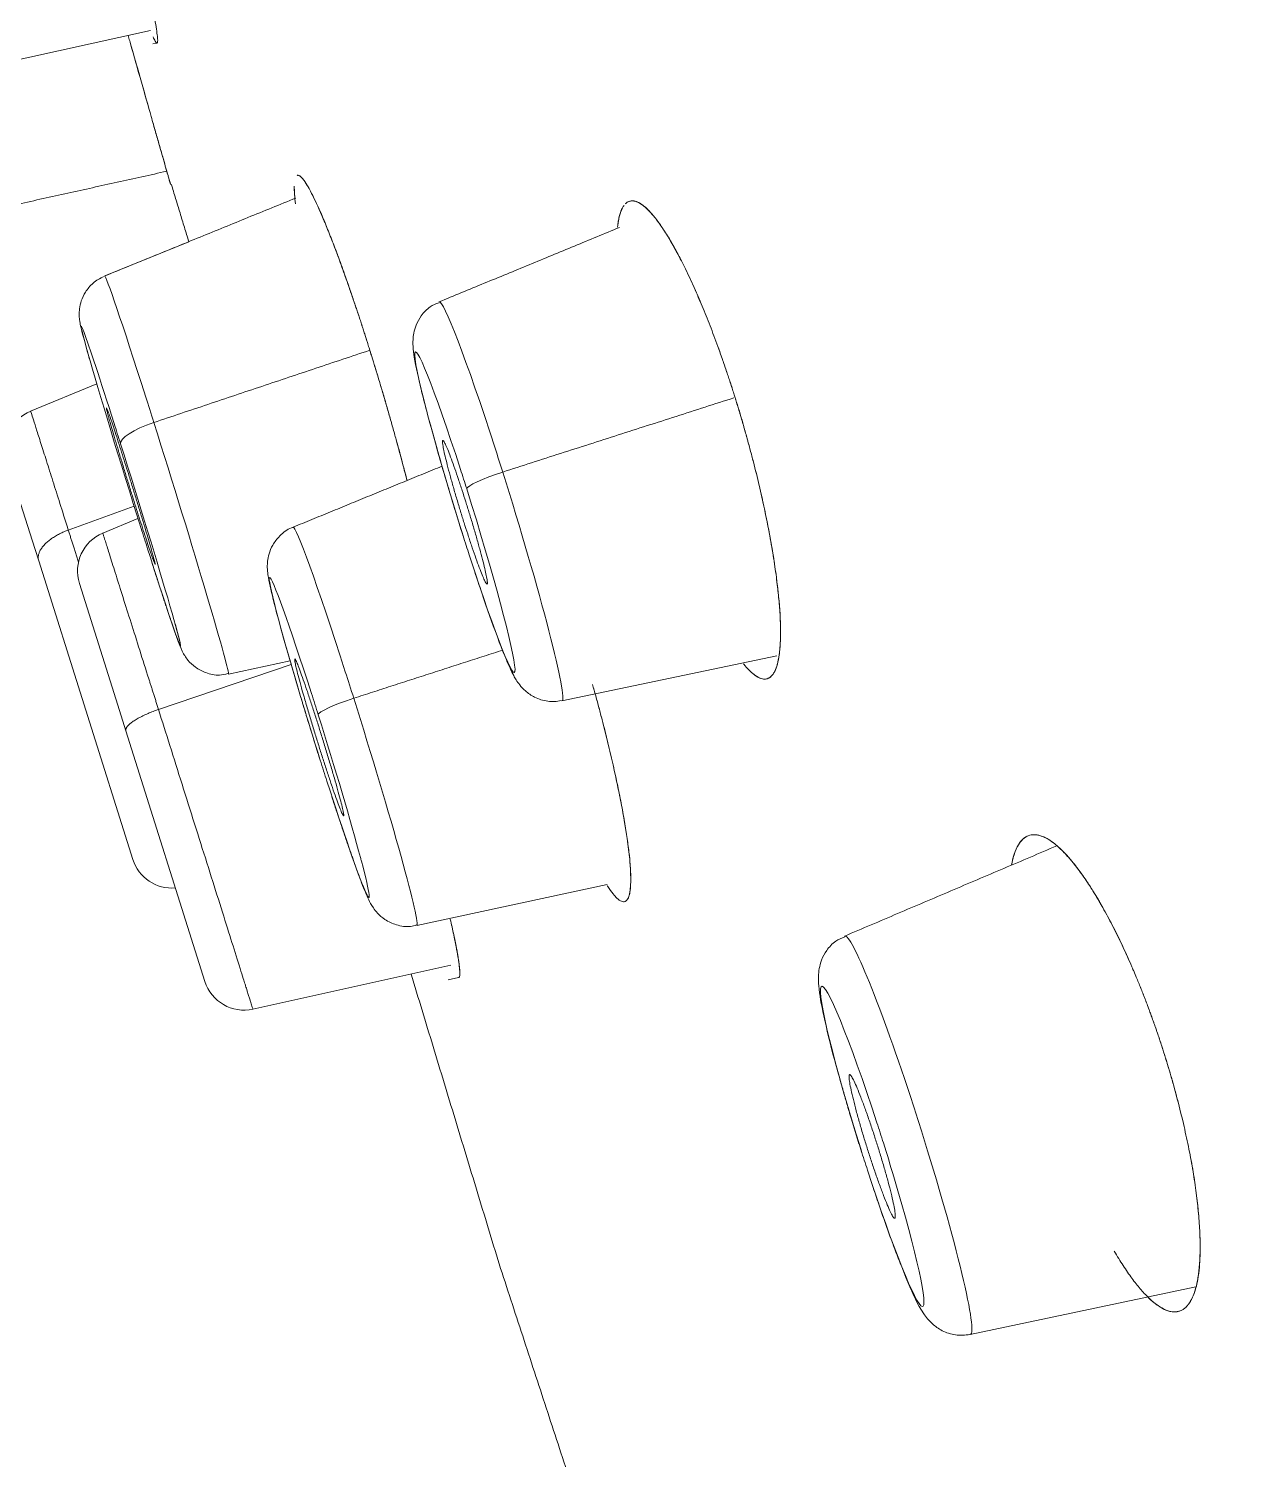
# Model space of a CAD drawing. Extents: x 5217 to 6345, y 0 to 827.
# Drawn here: x 5960.17 to 5968.96, y 491.91 to 502.36 of the extents above; entities that cross this region are included whole.
import ezdxf

# ---------------------------------------------------------------- set-up
doc = ezdxf.new("R2010")
doc.units = 0
doc.header["$LTSCALE"] = 30
doc.header["$MEASUREMENT"] = 0
doc.linetypes.add('HIDDEN2', pattern=[4.7625, 3.175, -1.5875])
doc.layers.add('1', color=7, linetype='CONTINUOUS')
doc.layers.add('2', color=1, linetype='HIDDEN2')

msp = doc.modelspace()

# ---------------------------------------------------------------- linework, layer by layer
at = {"layer": '1', "color": 7, "linetype": 'Continuous', "lineweight": 18}
for p, q in [((5959.651, 502.037), (5961.059, 502.349)), ((5961.077, 502.251), (5961.107, 502.257)), ((5962.13, 501.29), (5962.13, 501.29)), ((5961.339, 500.805), (5960.726, 500.555)), ((5960.667, 499.767), (5960.184, 499.567)), ((5960.013, 499.2), (5960.195, 498.624)), ((5960.968, 498.782), (5960.711, 498.676)), ((5960.243, 498.473), (5960.195, 498.624)), ((5960.93, 496.291), (5960.243, 498.473)), ((5960.821, 497.417), (5960.54, 498.308)), ((5964.064, 497.45), (5965.635, 497.779)), ((5961.629, 497.645), (5962.08, 497.743)), ((5960.821, 497.417), (5960.88, 497.23)), ((5960.88, 497.23), (5961.457, 495.399)), ((5963.004, 495.808), (5964.394, 496.108)), ((5961.808, 495.197), (5963.252, 495.517)), ((5963.234, 495.41), (5963.31, 495.427)), ((5967.047, 492.819), (5968.696, 493.167))]:
    msp.add_line(p, q, dxfattribs=at)
at = {"layer": '1', "color": 7, "linetype": 'Continuous', "lineweight": 13}
for p, q in [((5960.939, 498.873), (5960.459, 498.698)), ((5961.118, 497.386), (5962.087, 497.716))]:
    msp.add_line(p, q, dxfattribs=at)
at = {"layer": '1', "color": 7, "linetype": 'Continuous', "lineweight": 18}
for centre, start, end in [((5960.299, 499.29), 112.5, 197.5), ((5960.826, 498.398), 112.5, 197.5), ((5961.217, 496.381), 197.5, 274.7995), ((5961.743, 495.489), 197.5, 282.5)]:
    msp.add_arc(centre, 0.3, start, end, dxfattribs=at)
at = {"layer": '1', "color": 7, "linetype": 'Continuous', "lineweight": 13}
for centre, major_axis, ratio, start_param, end_param in [((5961.177, 499.1), (-0.452, 1.455), 0.016858, 5.109736, 6.287691), ((5963.616, 498.908), (0.449, -1.458), 0.051888, 1.824649, 3.150564), ((5960.916, 499.019), (-0.363, 1.17), 0.016858, 5.109736, 6.870314), ((5963.356, 498.828), (0.361, -1.172), 0.051888, 1.824649, 4.843466), ((5961.177, 499.1), (-0.452, 1.455), 0.016858, 4.974226, 5.109736), ((5960.916, 499.019), (-0.363, 1.17), 0.016858, 4.974226, 5.109736), ((5961.127, 499.416), (-0.286, -0.09), 0.258819, 4.781253, 6.265732), ((5961.177, 499.1), (-0.452, 1.455), 0.016858, 3.140122, 4.974226), ((5963.616, 498.908), (0.449, -1.458), 0.051888, 1.701874, 1.824649), ((5963.356, 498.828), (0.361, -1.172), 0.051888, 1.701874, 1.824649), ((5963.656, 499.088), (-0.286, -0.09), 0.130526, 4.752212, 6.230825), ((5963.616, 498.908), (-0.449, 1.458), 0.051888, 3.136797, 4.843466), ((5963.356, 498.828), (0.361, -1.172), 0.051888, 4.966242, 7.985059), ((5962.553, 497.263), (-0.452, 1.456), 0.034601, 4.978917, 6.291516), ((5962.292, 497.182), (-0.363, 1.17), 0.034601, 4.978917, 7.5837), ((5960.916, 499.019), (-0.363, 1.17), 0.016858, 2.75025, 3.661071), ((5962.553, 497.263), (-0.452, 1.456), 0.034601, 4.843368, 4.978917), ((5962.292, 497.182), (-0.363, 1.17), 0.034601, 4.843368, 4.978917), ((5962.571, 497.436), (-0.286, -0.09), 0.130526, 4.765591, 6.248279), ((5962.553, 497.263), (-0.452, 1.456), 0.034601, 3.138569, 4.843368), ((5962.292, 497.182), (-0.363, 1.17), 0.034601, 3.818659, 3.853206), ((5966.589, 494.274), (-0.459, 1.456), 0.069756, 4.839029, 6.289082), ((5966.331, 494.193), (-0.369, 1.171), 0.069756, 4.839029, 7.853982), ((5966.589, 494.274), (-0.459, 1.456), 0.069756, 4.712389, 4.839029), ((5966.331, 494.193), (-0.369, 1.171), 0.069756, 4.712389, 4.839029), ((5966.589, 494.274), (-0.459, 1.456), 0.069756, 3.134813, 4.712389), ((5966.331, 494.193), (-0.369, 1.171), 0.069756, 1.697437, 4.500165)]:
    msp.add_ellipse(centre, major_axis=major_axis, ratio=ratio, start_param=start_param, end_param=end_param, dxfattribs=at)
at = {"layer": '1', "color": 7, "linetype": 'Continuous', "lineweight": 18}
for centre, major_axis, ratio, start_param, end_param in [((5960.916, 499.019), (-0.363, 1.17), 0.016858, 0.587128, 1.832634), ((5960.916, 499.019), (-0.363, 1.17), 0.016858, 2.75025, 4.974226), ((5960.916, 499.019), (-0.363, 1.17), 0.016858, 1.832634, 1.968143), ((5963.356, 498.828), (0.361, -1.172), 0.051888, 4.843466, 4.966242), ((5960.916, 499.019), (-0.363, 1.17), 0.016858, 1.968143, 3.66107), ((5962.292, 497.182), (-0.363, 1.17), 0.034601, 1.300515, 1.701775), ((5962.292, 497.182), (-0.363, 1.17), 0.034601, 3.853205, 4.843368), ((5962.292, 497.182), (-0.363, 1.17), 0.034601, 1.701775, 1.837324), ((5962.292, 497.182), (-0.363, 1.17), 0.034601, 1.837324, 3.818659), ((5966.331, 494.193), (-0.369, 1.171), 0.069756, 4.500164, 4.712389), ((5966.331, 494.193), (-0.369, 1.171), 0.069756, 1.570796, 1.697437)]:
    msp.add_ellipse(centre, major_axis=major_axis, ratio=ratio, start_param=start_param, end_param=end_param, dxfattribs=at)
for points, weights, knots in [([(5973.709, 496.519), (5955.778, 553.388), (5955.778, 553.388), (5955.778, 553.388)], [1, 0.707106781187, 0.999979307548, 0.99995861802], [0, 0, 0, 0.999929, 1, 1, 1]), ([(5973.709, 496.519), (5955.778, 553.388), (5955.778, 553.388), (5955.778, 553.388)], [1, 0.707106781187, 0.999979307866, 0.999958618656], [0, 0, 0, 0.999929, 1, 1, 1]), ([(5960.952, 498.867), (5960.778, 499.42), (5960.741, 499.571), (5960.705, 499.723), (5960.879, 499.17)], [1, 0.707106781186, 1, 0.707106781186, 1], [0, 0, 0, 0.5, 0.5, 1, 1, 1]), ([(5963.362, 498.905), (5963.198, 499.425), (5963.192, 499.348), (5963.186, 499.271), (5963.35, 498.751)], [1, 0.707106781187, 1, 0.707106781187, 1], [0, 0, 0, 0.5, 0.5, 1, 1, 1]), ([(5960.879, 499.17), (5961.053, 498.617), (5961.09, 498.466), (5961.127, 498.315), (5960.952, 498.867)], [1, 0.707106781188, 1, 0.707106781188, 1], [0, 0, 0, 0.5, 0.5, 1, 1, 1]), ([(5963.362, 498.905), (5963.526, 498.385), (5963.52, 498.308), (5963.514, 498.231), (5963.35, 498.751)], [1, 0.707106781187, 1, 0.707106781187, 1], [0, 0, 0, 0.5, 0.5, 1, 1, 1]), ([(5962.295, 497.101), (5962.116, 497.669), (5962.113, 497.75), (5962.109, 497.83), (5962.288, 497.263)], [1, 0.707106781187, 1, 0.707106781187, 1], [0, 0, 0, 0.5, 0.5, 1, 1, 1]), ([(5962.288, 497.263), (5962.467, 496.696), (5962.471, 496.615), (5962.474, 496.534), (5962.295, 497.101)], [1, 0.707106781186, 1, 0.707106781186, 1], [0, 0, 0, 0.5, 0.5, 1, 1, 1]), ([(5966.294, 494.181), (5966.129, 494.706), (5966.166, 494.718), (5966.202, 494.729), (5966.368, 494.205)], [1, 0.707106781187, 1, 0.707106781187, 1], [0, 0, 0, 0.5, 0.5, 1, 1, 1]), ([(5966.368, 494.205), (5966.533, 493.68), (5966.496, 493.668), (5966.46, 493.657), (5966.294, 494.181)], [1, 0.707106781187, 1, 0.707106781187, 1], [0, 0, 0, 0.5, 0.5, 1, 1, 1])]:
    msp.add_rational_spline(points, weights, degree=2, knots=knots, dxfattribs=at)
for points, degree, knots in [([(5956.667, 553.255), (5956.667, 553.254), (5956.73, 553.053), (5956.799, 552.837), (5956.939, 552.39), (5957.084, 551.93), (5957.305, 551.23), (5957.532, 550.512), (5957.836, 549.547), (5958.146, 548.563), (5958.535, 547.33), (5958.93, 546.077), (5959.402, 544.58), (5959.879, 543.066), (5960.43, 541.318), (5960.985, 539.558), (5961.609, 537.578), (5962.234, 535.596), (5962.922, 533.414), (5963.608, 531.24), (5964.349, 528.89), (5965.083, 526.56), (5965.865, 524.081), (5966.636, 521.635), (5967.446, 519.068), (5968.24, 516.548), (5969.065, 513.934), (5969.87, 511.38), (5970.696, 508.759), (5971.5, 506.21), (5972.317, 503.619), (5973.109, 501.107), (5973.906, 498.578), (5974.695, 496.078), (5975.482, 493.579), (5976.3, 490.987), (5977.11, 488.418), (5977.944, 485.772), (5978.763, 483.175), (5979.603, 480.51), (5980.419, 477.921), (5981.253, 475.277), (5982.054, 472.737), (5982.868, 470.156), (5983.639, 467.709), (5984.419, 465.235), (5985.148, 462.924), (5985.881, 460.598), (5986.555, 458.462), (5987.229, 456.325), (5987.836, 454.4), (5988.44, 452.484), (5988.971, 450.799), (5989.497, 449.131), (5989.946, 447.707), (5990.388, 446.305), (5990.751, 445.154), (5990.958, 444.497), (5991.138, 443.926)], 2, [0, 0, 0, 0.033713, 0.033713, 0.068746, 0.068746, 0.10378, 0.10378, 0.138813, 0.138813, 0.173846, 0.173846, 0.208879, 0.208879, 0.243913, 0.243913, 0.278946, 0.278946, 0.313979, 0.313979, 0.349012, 0.349012, 0.384046, 0.384046, 0.419079, 0.419079, 0.454112, 0.454112, 0.489145, 0.489145, 0.524179, 0.524179, 0.559212, 0.559212, 0.594245, 0.594245, 0.629278, 0.629278, 0.664312, 0.664312, 0.699345, 0.699345, 0.734378, 0.734378, 0.769411, 0.769411, 0.804444, 0.804444, 0.839478, 0.839478, 0.874511, 0.874511, 0.909544, 0.909544, 0.944577, 0.944577, 0.979611, 0.979611, 1, 1, 1]), ([(5958.517, 547.388), (5958.621, 547.058), (5958.73, 546.71), (5959.154, 545.366), (5959.658, 543.769), (5960.166, 542.155), (5960.751, 540.301), (5961.339, 538.438), (5962.654, 534.265), (5963.376, 531.977), (5964.093, 529.702), (5964.865, 527.253), (5965.629, 524.83), (5966.439, 522.261), (5967.236, 519.732), (5968.07, 517.088), (5968.887, 514.498), (5969.73, 511.822), (5970.553, 509.213), (5971.394, 506.546), (5972.21, 503.958), (5973.036, 501.337), (5973.836, 498.802), (5974.638, 496.259)], 2, [0, 0, 0, 0.023307, 0.023307, 0.112098, 0.112098, 0.200888, 0.200888, 0.289678, 0.378468, 0.378468, 0.467259, 0.467259, 0.556049, 0.556049, 0.644839, 0.644839, 0.733629, 0.733629, 0.82242, 0.82242, 0.91121, 0.91121, 1, 1, 1]), ([(5961.078, 502.302), (5961.084, 502.289), (5961.094, 502.268), (5961.105, 502.256), (5961.111, 502.259), (5961.113, 502.277), (5961.109, 502.315), (5961.101, 502.371), (5961.088, 502.446), (5961.068, 502.543), (5961.044, 502.654), (5961.02, 502.758), (5961.002, 502.838), (5960.98, 502.93), (5960.95, 503.056), (5960.914, 503.203), (5960.889, 503.3), (5960.879, 503.34)], 3, [0, 0, 0, 0, 0.071021, 0.142556, 0.207052, 0.275315, 0.350129, 0.426316, 0.496977, 0.573354, 0.664174, 0.724225, 0.760317, 0.796494, 0.871697, 0.948405, 1, 1, 1, 1]), ([(5961.107, 502.257), (5961.108, 502.258), (5961.111, 502.261), (5961.113, 502.277), (5961.109, 502.315), (5961.101, 502.371), (5961.088, 502.446), (5961.068, 502.543), (5961.044, 502.654), (5961.02, 502.758), (5961.002, 502.838), (5960.98, 502.93), (5960.95, 503.056), (5960.914, 503.203), (5960.889, 503.3), (5960.879, 503.34)], 3, [0, 0, 0, 0, 0.047282, 0.129299, 0.219188, 0.310725, 0.395624, 0.48739, 0.596509, 0.66866, 0.712024, 0.75549, 0.845846, 0.938009, 1, 1, 1, 1]), ([(5961.206, 501.224), (5961.206, 501.224), (5961.206, 501.224), (5961.206, 501.225), (5961.206, 501.225), (5961.205, 501.226), (5961.205, 501.227), (5961.205, 501.229), (5961.204, 501.23), (5961.204, 501.232), (5961.203, 501.234), (5961.202, 501.237), (5961.202, 501.239), (5961.201, 501.242), (5961.2, 501.245), (5961.199, 501.248), (5961.198, 501.252), (5961.197, 501.255), (5961.195, 501.264), (5961.191, 501.278), (5961.184, 501.301), (5961.176, 501.327), (5961.165, 501.366), (5961.149, 501.423), (5961.125, 501.507), (5961.097, 501.605), (5961.055, 501.752), (5960.994, 501.968), (5960.934, 502.179), (5960.9, 502.299), (5960.896, 502.312)], 3, [0, 0, 0, 0, 0.010268, 0.020512, 0.030733, 0.040929, 0.051102, 0.061251, 0.071377, 0.081478, 0.091556, 0.10161, 0.11164, 0.121646, 0.131629, 0.141587, 0.151522, 0.161434, 0.171321, 0.213234, 0.25432, 0.29458, 0.334013, 0.412013, 0.491667, 0.572976, 0.655942, 0.813948, 0.979896, 1, 1, 1, 1]), ([(5961.206, 501.224), (5961.206, 501.224), (5961.206, 501.224), (5961.206, 501.225), (5961.206, 501.225), (5961.205, 501.226), (5961.205, 501.227), (5961.205, 501.229), (5961.204, 501.23), (5961.204, 501.232), (5961.203, 501.234), (5961.202, 501.237), (5961.202, 501.239), (5961.201, 501.242), (5961.2, 501.245), (5961.199, 501.248), (5961.198, 501.252), (5961.197, 501.255), (5961.195, 501.264), (5961.191, 501.278), (5961.184, 501.301), (5961.176, 501.327), (5961.165, 501.366), (5961.149, 501.423), (5961.125, 501.507), (5961.097, 501.605), (5961.055, 501.752), (5960.994, 501.968), (5960.934, 502.179), (5960.9, 502.299), (5960.896, 502.312)], 3, [0, 0, 0, 0, 0.010268, 0.020512, 0.030733, 0.040929, 0.051102, 0.061251, 0.071377, 0.081478, 0.091556, 0.10161, 0.11164, 0.121646, 0.131629, 0.141587, 0.151522, 0.161434, 0.171321, 0.213234, 0.25432, 0.29458, 0.334013, 0.412013, 0.491667, 0.572976, 0.655942, 0.813948, 0.979896, 1, 1, 1, 1]), ([(5960.911, 502.26), (5960.94, 502.159), (5960.995, 501.965), (5961.055, 501.754), (5961.096, 501.608), (5961.124, 501.51), (5961.149, 501.425), (5961.165, 501.366), (5961.177, 501.326), (5961.184, 501.299), (5961.191, 501.277), (5961.195, 501.261), (5961.198, 501.251), (5961.2, 501.245), (5961.202, 501.239), (5961.203, 501.235), (5961.204, 501.231), (5961.205, 501.228), (5961.205, 501.226), (5961.206, 501.224), (5961.206, 501.224), (5961.206, 501.224)], 3, [0, 0, 0, 0, 0.162551, 0.325998, 0.408816, 0.490816, 0.574128, 0.656792, 0.699224, 0.741513, 0.783793, 0.826201, 0.84564, 0.865014, 0.884335, 0.90362, 0.922882, 0.942136, 0.961397, 0.98068, 1, 1, 1, 1]), ([(5960.911, 502.26), (5960.94, 502.159), (5960.995, 501.965), (5961.055, 501.754), (5961.096, 501.608), (5961.124, 501.51), (5961.149, 501.425), (5961.165, 501.366), (5961.177, 501.326), (5961.184, 501.299), (5961.191, 501.277), (5961.195, 501.261), (5961.198, 501.251), (5961.2, 501.245), (5961.202, 501.239), (5961.203, 501.235), (5961.204, 501.231), (5961.205, 501.228), (5961.205, 501.226), (5961.206, 501.224), (5961.206, 501.224), (5961.206, 501.224)], 3, [0, 0, 0, 0, 0.162551, 0.325998, 0.408816, 0.490816, 0.574128, 0.656792, 0.699224, 0.741513, 0.783793, 0.826201, 0.84564, 0.865014, 0.884335, 0.90362, 0.922882, 0.942136, 0.961397, 0.98068, 1, 1, 1, 1]), ([(5962.112, 501.148), (5962.112, 501.149), (5962.11, 501.172), (5962.109, 501.193), (5962.11, 501.21), (5962.11, 501.21)], 3, [0, 0, 0, 0, 0.041203, 0.999694, 1, 1, 1, 1]), ([(5962.112, 501.148), (5962.112, 501.149), (5962.11, 501.171), (5962.109, 501.192), (5962.11, 501.208)], 3, [0, 0, 0, 0, 0.042804, 1, 1, 1, 1]), ([(5962.11, 501.206), (5962.11, 501.2), (5962.11, 501.182), (5962.112, 501.143), (5962.115, 501.106), (5962.118, 501.081)], 3, [0, 0, 0, 0, 0.203019, 0.496652, 1, 1, 1, 1]), ([(5962.11, 501.206), (5962.11, 501.2), (5962.11, 501.182), (5962.111, 501.157), (5962.113, 501.137), (5962.113, 501.13)], 3, [0, 0, 0, 0, 0.309777, 0.760363, 1, 1, 1, 1]), ([(5962.65, 500.049), (5962.648, 500.056), (5962.644, 500.07), (5962.637, 500.09), (5962.631, 500.11), (5962.624, 500.13), (5962.618, 500.149), (5962.612, 500.169), (5962.605, 500.189), (5962.599, 500.209), (5962.592, 500.228), (5962.586, 500.248), (5962.579, 500.268), (5962.573, 500.287), (5962.567, 500.306), (5962.56, 500.326), (5962.554, 500.345), (5962.541, 500.383), (5962.521, 500.44), (5962.496, 500.514), (5962.471, 500.585), (5962.439, 500.674), (5962.4, 500.777), (5962.355, 500.892), (5962.312, 500.996), (5962.274, 501.083), (5962.239, 501.154), (5962.208, 501.212), (5962.178, 501.258), (5962.156, 501.283), (5962.14, 501.291), (5962.133, 501.291), (5962.13, 501.29), (5962.13, 501.29)], 3, [0, 0, 0, 0, 0.00917, 0.018358, 0.027562, 0.036783, 0.046021, 0.055277, 0.064549, 0.073838, 0.083144, 0.092467, 0.101807, 0.111164, 0.120537, 0.129928, 0.139336, 0.14876, 0.186756, 0.224754, 0.262753, 0.300753, 0.37177, 0.445237, 0.521995, 0.600026, 0.665109, 0.736321, 0.818218, 0.901751, 0.951375, 0.998862, 1, 1, 1, 1]), ([(5962.65, 500.049), (5962.648, 500.056), (5962.644, 500.07), (5962.637, 500.09), (5962.631, 500.11), (5962.624, 500.13), (5962.618, 500.149), (5962.612, 500.169), (5962.605, 500.189), (5962.599, 500.209), (5962.592, 500.228), (5962.586, 500.248), (5962.579, 500.268), (5962.573, 500.287), (5962.567, 500.306), (5962.56, 500.326), (5962.554, 500.345), (5962.541, 500.383), (5962.521, 500.44), (5962.496, 500.514), (5962.471, 500.585), (5962.439, 500.674), (5962.4, 500.777), (5962.355, 500.892), (5962.312, 500.996), (5962.274, 501.083), (5962.239, 501.154), (5962.208, 501.212), (5962.178, 501.258), (5962.153, 501.286), (5962.138, 501.292), (5962.131, 501.29), (5962.13, 501.29)], 3, [0, 0, 0, 0, 0.009171, 0.018359, 0.027563, 0.036785, 0.046024, 0.055279, 0.064552, 0.073841, 0.083148, 0.092471, 0.101811, 0.111169, 0.120543, 0.129934, 0.139342, 0.148767, 0.186765, 0.224764, 0.262765, 0.300767, 0.371787, 0.445257, 0.522019, 0.600054, 0.665139, 0.736355, 0.818255, 0.901793, 0.980484, 1, 1, 1, 1]), ([(5962.146, 501.288), (5962.148, 501.287), (5962.157, 501.281), (5962.176, 501.261), (5962.204, 501.219), (5962.236, 501.161), (5962.271, 501.088), (5962.311, 501), (5962.353, 500.897), (5962.398, 500.782), (5962.438, 500.676), (5962.47, 500.586), (5962.495, 500.516), (5962.52, 500.443), (5962.541, 500.382), (5962.557, 500.334), (5962.569, 500.299), (5962.581, 500.265), (5962.592, 500.229), (5962.604, 500.194), (5962.615, 500.158), (5962.627, 500.122), (5962.638, 500.086), (5962.646, 500.062), (5962.65, 500.049)], 3, [0, 0, 0, 0, 0.029407, 0.11066, 0.192278, 0.273046, 0.354172, 0.434788, 0.51536, 0.595787, 0.676293, 0.71663, 0.756937, 0.797295, 0.837784, 0.855888, 0.873956, 0.891994, 0.91001, 0.92801, 0.946002, 0.963993, 0.98199, 1, 1, 1, 1]), ([(5962.146, 501.288), (5962.148, 501.287), (5962.157, 501.281), (5962.176, 501.261), (5962.204, 501.219), (5962.236, 501.161), (5962.271, 501.088), (5962.311, 501), (5962.353, 500.897), (5962.398, 500.782), (5962.438, 500.676), (5962.47, 500.586), (5962.495, 500.516), (5962.52, 500.443), (5962.541, 500.382), (5962.557, 500.334), (5962.569, 500.299), (5962.581, 500.265), (5962.592, 500.229), (5962.604, 500.194), (5962.615, 500.158), (5962.627, 500.122), (5962.638, 500.086), (5962.646, 500.062), (5962.65, 500.049)], 3, [0, 0, 0, 0, 0.029407, 0.11066, 0.192278, 0.273046, 0.354172, 0.434788, 0.51536, 0.595787, 0.676293, 0.71663, 0.756937, 0.797295, 0.837784, 0.855888, 0.873956, 0.891994, 0.91001, 0.92801, 0.946002, 0.963993, 0.98199, 1, 1, 1, 1]), ([(5965.323, 499.685), (5965.321, 499.692), (5965.317, 499.705), (5965.311, 499.725), (5965.304, 499.745), (5965.298, 499.765), (5965.291, 499.785), (5965.285, 499.805), (5965.278, 499.824), (5965.272, 499.844), (5965.265, 499.864), (5965.258, 499.884), (5965.251, 499.903), (5965.245, 499.923), (5965.238, 499.943), (5965.231, 499.962), (5965.224, 499.982), (5965.21, 500.021), (5965.189, 500.079), (5965.161, 500.154), (5965.132, 500.228), (5965.094, 500.322), (5965.046, 500.435), (5964.988, 500.563), (5964.929, 500.683), (5964.873, 500.786), (5964.82, 500.875), (5964.768, 500.952), (5964.714, 501.019), (5964.668, 501.063), (5964.632, 501.088), (5964.605, 501.101), (5964.583, 501.105), (5964.564, 501.103), (5964.546, 501.097), (5964.533, 501.087), (5964.527, 501.081), (5964.527, 501.081)], 3, [0, 0, 0, 0, 0.007506, 0.015024, 0.022554, 0.030095, 0.037649, 0.045215, 0.052793, 0.060383, 0.067985, 0.075599, 0.083225, 0.090863, 0.098513, 0.106175, 0.113849, 0.121536, 0.152497, 0.183449, 0.214391, 0.245323, 0.30548, 0.367634, 0.432463, 0.498346, 0.554151, 0.615459, 0.685939, 0.758061, 0.80391, 0.847755, 0.889602, 0.918513, 0.954504, 0.999982, 1, 1, 1, 1]), ([(5964.545, 501.095), (5964.546, 501.095), (5964.557, 501.101), (5964.58, 501.107), (5964.619, 501.097), (5964.662, 501.069), (5964.71, 501.024), (5964.76, 500.962), (5964.814, 500.884), (5964.87, 500.792), (5964.927, 500.686), (5964.986, 500.568), (5965.045, 500.439), (5965.093, 500.324), (5965.132, 500.228), (5965.161, 500.154), (5965.189, 500.079), (5965.212, 500.015), (5965.231, 499.963), (5965.244, 499.924), (5965.258, 499.885), (5965.271, 499.845), (5965.285, 499.806), (5965.298, 499.766), (5965.311, 499.726), (5965.319, 499.699), (5965.323, 499.685)], 3, [0, 0, 0, 0, 0.00387, 0.072423, 0.141026, 0.209547, 0.277598, 0.345791, 0.413012, 0.480364, 0.546844, 0.613166, 0.678663, 0.744196, 0.776472, 0.808681, 0.840889, 0.873164, 0.889061, 0.904931, 0.92078, 0.936617, 0.952449, 0.968286, 0.984133, 1, 1, 1, 1]), ([(5964.545, 501.095), (5964.546, 501.095), (5964.557, 501.101), (5964.58, 501.107), (5964.619, 501.097), (5964.662, 501.069), (5964.71, 501.024), (5964.76, 500.962), (5964.814, 500.884), (5964.87, 500.792), (5964.927, 500.686), (5964.986, 500.568), (5965.045, 500.439), (5965.093, 500.324), (5965.132, 500.228), (5965.161, 500.154), (5965.189, 500.079), (5965.212, 500.015), (5965.231, 499.963), (5965.244, 499.924), (5965.258, 499.885), (5965.271, 499.845), (5965.285, 499.806), (5965.298, 499.766), (5965.311, 499.726), (5965.319, 499.699), (5965.323, 499.685)], 3, [0, 0, 0, 0, 0.00387, 0.072423, 0.141026, 0.209547, 0.277598, 0.345791, 0.413012, 0.480364, 0.546844, 0.613166, 0.678663, 0.744196, 0.776472, 0.808681, 0.840889, 0.873164, 0.889061, 0.904931, 0.92078, 0.936617, 0.952449, 0.968286, 0.984133, 1, 1, 1, 1]), ([(5965.323, 499.685), (5965.321, 499.692), (5965.317, 499.705), (5965.311, 499.725), (5965.304, 499.745), (5965.298, 499.765), (5965.291, 499.785), (5965.285, 499.805), (5965.278, 499.824), (5965.272, 499.844), (5965.265, 499.864), (5965.258, 499.884), (5965.251, 499.903), (5965.245, 499.923), (5965.238, 499.943), (5965.231, 499.962), (5965.224, 499.982), (5965.21, 500.021), (5965.189, 500.079), (5965.161, 500.154), (5965.132, 500.228), (5965.094, 500.322), (5965.046, 500.435), (5964.988, 500.563), (5964.929, 500.683), (5964.873, 500.786), (5964.82, 500.875), (5964.768, 500.952), (5964.714, 501.019), (5964.668, 501.063), (5964.632, 501.089), (5964.603, 501.101), (5964.577, 501.105), (5964.561, 501.102), (5964.553, 501.099), (5964.553, 501.099)], 3, [0, 0, 0, 0, 0.00796, 0.015932, 0.023917, 0.031915, 0.039926, 0.047949, 0.055986, 0.064034, 0.072096, 0.080171, 0.088258, 0.096358, 0.10447, 0.112596, 0.120734, 0.128886, 0.16172, 0.194543, 0.227356, 0.260159, 0.323954, 0.389867, 0.458616, 0.528484, 0.587664, 0.652679, 0.727421, 0.803905, 0.853885, 0.901471, 0.948974, 0.996645, 1, 1, 1, 1]), ([(5964.504, 501.047), (5964.502, 501.042), (5964.492, 501.021), (5964.48, 500.979), (5964.473, 500.933), (5964.47, 500.911)], 3, [0, 0, 0, 0, 0.133558, 0.623987, 1, 1, 1, 1]), ([(5964.487, 501.001), (5964.484, 500.992), (5964.478, 500.965), (5964.473, 500.933), (5964.47, 500.911)], 3, [0, 0, 0, 0, 0.366436, 1, 1, 1, 1]), ([(5964.474, 500.937), (5964.475, 500.949), (5964.482, 500.984), (5964.495, 501.032), (5964.51, 501.06), (5964.519, 501.071), (5964.519, 501.071)], 3, [0, 0, 0, 0, 0.194453, 0.596495, 0.999964, 1, 1, 1, 1]), ([(5964.474, 500.937), (5964.475, 500.949), (5964.482, 500.984), (5964.495, 501.032), (5964.51, 501.06), (5964.519, 501.071), (5964.519, 501.071)], 3, [0, 0, 0, 0, 0.194453, 0.596495, 0.999964, 1, 1, 1, 1]), ([(5960.72, 500.55), (5960.69, 500.538), (5960.639, 500.508), (5960.584, 500.442), (5960.553, 500.376), (5960.54, 500.318), (5960.538, 500.273), (5960.54, 500.243), (5960.543, 500.22), (5960.55, 500.184), (5960.563, 500.132), (5960.588, 500.041), (5960.605, 499.981)], 3, [0, 0, 0, 0, 0.089186, 0.172152, 0.242042, 0.301212, 0.348404, 0.38513, 0.425812, 0.496322, 0.713964, 1, 1, 1, 1]), ([(5963.167, 500.359), (5963.143, 500.352), (5963.094, 500.33), (5963.036, 500.268), (5962.998, 500.198), (5962.981, 500.135), (5962.976, 500.083), (5962.977, 500.025), (5962.99, 499.927), (5963.036, 499.717), (5963.141, 499.324), (5963.254, 498.94), (5963.322, 498.721), (5963.343, 498.654)], 3, [0, 0, 0, 0, 0.030456, 0.071656, 0.106816, 0.138471, 0.168912, 0.207766, 0.289073, 0.491834, 0.706195, 0.910746, 1, 1, 1, 1]), ([(5962.65, 500.049), (5962.652, 500.043), (5962.656, 500.029), (5962.662, 500.009), (5962.669, 499.989), (5962.675, 499.969), (5962.681, 499.949), (5962.688, 499.928), (5962.694, 499.908), (5962.7, 499.887), (5962.706, 499.867), (5962.713, 499.846), (5962.719, 499.826), (5962.725, 499.805), (5962.731, 499.785), (5962.737, 499.764), (5962.744, 499.743), (5962.75, 499.722), (5962.763, 499.679), (5962.782, 499.613), (5962.807, 499.525), (5962.832, 499.436), (5962.865, 499.319), (5962.899, 499.193), (5962.924, 499.097), (5962.934, 499.059)], 3, [0, 0, 0, 0, 0.020803, 0.04159, 0.062364, 0.083127, 0.103881, 0.124629, 0.145373, 0.166116, 0.186861, 0.207609, 0.228362, 0.249125, 0.269898, 0.290685, 0.311487, 0.332307, 0.353149, 0.441232, 0.529141, 0.617069, 0.70521, 0.880479, 1, 1, 1, 1]), ([(5962.65, 500.049), (5962.652, 500.043), (5962.656, 500.029), (5962.662, 500.009), (5962.669, 499.989), (5962.675, 499.969), (5962.681, 499.949), (5962.688, 499.928), (5962.694, 499.908), (5962.7, 499.887), (5962.706, 499.867), (5962.713, 499.846), (5962.719, 499.826), (5962.725, 499.805), (5962.731, 499.785), (5962.737, 499.764), (5962.744, 499.743), (5962.75, 499.722), (5962.763, 499.679), (5962.782, 499.613), (5962.807, 499.525), (5962.832, 499.436), (5962.865, 499.319), (5962.899, 499.193), (5962.924, 499.097), (5962.934, 499.059)], 3, [0, 0, 0, 0, 0.020803, 0.04159, 0.062364, 0.083127, 0.103881, 0.124629, 0.145373, 0.166116, 0.186861, 0.207609, 0.228362, 0.249125, 0.269898, 0.290685, 0.311487, 0.332307, 0.353149, 0.441232, 0.529141, 0.617069, 0.70521, 0.880479, 1, 1, 1, 1]), ([(5962.934, 499.059), (5962.923, 499.1), (5962.898, 499.196), (5962.864, 499.322), (5962.832, 499.437), (5962.807, 499.527), (5962.781, 499.616), (5962.76, 499.689), (5962.743, 499.745), (5962.731, 499.784), (5962.72, 499.823), (5962.708, 499.861), (5962.696, 499.899), (5962.685, 499.937), (5962.673, 499.975), (5962.661, 500.012), (5962.654, 500.037), (5962.65, 500.049)], 3, [0, 0, 0, 0, 0.128271, 0.294584, 0.383522, 0.472542, 0.561644, 0.650828, 0.690104, 0.72926, 0.768296, 0.807213, 0.84601, 0.884687, 0.923244, 0.961682, 1, 1, 1, 1]), ([(5962.934, 499.059), (5962.923, 499.1), (5962.898, 499.196), (5962.864, 499.322), (5962.832, 499.437), (5962.807, 499.527), (5962.781, 499.616), (5962.76, 499.689), (5962.743, 499.745), (5962.731, 499.784), (5962.72, 499.823), (5962.708, 499.861), (5962.696, 499.899), (5962.685, 499.937), (5962.673, 499.975), (5962.661, 500.012), (5962.654, 500.037), (5962.65, 500.049)], 3, [0, 0, 0, 0, 0.128271, 0.294584, 0.383522, 0.472542, 0.561644, 0.650828, 0.690104, 0.72926, 0.768296, 0.807213, 0.84601, 0.884687, 0.923244, 0.961682, 1, 1, 1, 1]), ([(5965.58, 497.618), (5965.585, 497.621), (5965.592, 497.627), (5965.601, 497.637), (5965.61, 497.649), (5965.62, 497.666), (5965.63, 497.69), (5965.639, 497.72), (5965.648, 497.758), (5965.655, 497.809), (5965.66, 497.869), (5965.662, 497.939), (5965.661, 498.015), (5965.657, 498.108), (5965.647, 498.22), (5965.631, 498.358), (5965.609, 498.51), (5965.58, 498.674), (5965.547, 498.839), (5965.517, 498.977), (5965.49, 499.089), (5965.469, 499.175), (5965.446, 499.261), (5965.427, 499.332), (5965.412, 499.386), (5965.401, 499.424), (5965.391, 499.462), (5965.38, 499.5), (5965.369, 499.537), (5965.358, 499.575), (5965.346, 499.612), (5965.335, 499.648), (5965.327, 499.673), (5965.323, 499.685)], 3, [0, 0, 0, 0, 0.029462, 0.046219, 0.062501, 0.093896, 0.123607, 0.151495, 0.188785, 0.229255, 0.272912, 0.315789, 0.358719, 0.401701, 0.460772, 0.517839, 0.582737, 0.646132, 0.70624, 0.763781, 0.793699, 0.823594, 0.853467, 0.883319, 0.896462, 0.90956, 0.922613, 0.935622, 0.948587, 0.961507, 0.974382, 0.987213, 1, 1, 1, 1]), ([(5965.323, 499.685), (5965.326, 499.678), (5965.33, 499.664), (5965.337, 499.643), (5965.343, 499.622), (5965.349, 499.601), (5965.356, 499.58), (5965.362, 499.559), (5965.368, 499.538), (5965.375, 499.517), (5965.381, 499.496), (5965.387, 499.475), (5965.393, 499.454), (5965.399, 499.433), (5965.405, 499.411), (5965.411, 499.39), (5965.417, 499.369), (5965.429, 499.325), (5965.446, 499.261), (5965.469, 499.174), (5965.49, 499.088), (5965.518, 498.973), (5965.549, 498.83), (5965.582, 498.664), (5965.61, 498.504), (5965.639, 498.302), (5965.662, 498.076), (5965.663, 497.896), (5965.653, 497.784), (5965.639, 497.715), (5965.62, 497.662), (5965.595, 497.626), (5965.574, 497.614), (5965.563, 497.611), (5965.562, 497.611)], 3, [0, 0, 0, 0, 0.007058, 0.014113, 0.021167, 0.02822, 0.035275, 0.04233, 0.049388, 0.05645, 0.063516, 0.070587, 0.077664, 0.084749, 0.091841, 0.098943, 0.106054, 0.113177, 0.142064, 0.170877, 0.19968, 0.228538, 0.287935, 0.346992, 0.406308, 0.46648, 0.585963, 0.703126, 0.761701, 0.820569, 0.880031, 0.938583, 0.996669, 1, 1, 1, 1]), ([(5965.392, 497.72), (5965.395, 497.716), (5965.415, 497.692), (5965.447, 497.658), (5965.49, 497.624), (5965.531, 497.606), (5965.561, 497.608), (5965.582, 497.619), (5965.592, 497.627), (5965.601, 497.637), (5965.61, 497.649), (5965.62, 497.666), (5965.63, 497.69), (5965.639, 497.72), (5965.648, 497.758), (5965.655, 497.809), (5965.66, 497.869), (5965.662, 497.939), (5965.661, 498.015), (5965.657, 498.108), (5965.647, 498.22), (5965.631, 498.358), (5965.609, 498.51), (5965.58, 498.674), (5965.547, 498.839), (5965.517, 498.977), (5965.49, 499.089), (5965.469, 499.175), (5965.446, 499.261), (5965.427, 499.332), (5965.412, 499.386), (5965.401, 499.424), (5965.391, 499.462), (5965.38, 499.5), (5965.369, 499.537), (5965.358, 499.575), (5965.346, 499.612), (5965.335, 499.648), (5965.327, 499.673), (5965.323, 499.685)], 3, [0, 0, 0, 0, 0.008729, 0.057146, 0.095942, 0.148454, 0.20441, 0.219476, 0.242499, 0.255578, 0.268286, 0.29279, 0.315979, 0.337746, 0.366851, 0.398437, 0.432511, 0.465976, 0.499483, 0.53303, 0.579135, 0.623675, 0.674328, 0.723808, 0.770722, 0.815632, 0.838983, 0.862316, 0.885632, 0.908931, 0.919189, 0.929412, 0.9396, 0.949754, 0.959872, 0.969956, 0.980005, 0.99002, 1, 1, 1, 1]), ([(5965.323, 499.685), (5965.326, 499.678), (5965.33, 499.664), (5965.337, 499.643), (5965.343, 499.622), (5965.349, 499.601), (5965.356, 499.58), (5965.362, 499.559), (5965.368, 499.538), (5965.375, 499.517), (5965.381, 499.496), (5965.387, 499.475), (5965.393, 499.454), (5965.399, 499.433), (5965.405, 499.411), (5965.411, 499.39), (5965.417, 499.369), (5965.429, 499.325), (5965.446, 499.261), (5965.469, 499.174), (5965.49, 499.088), (5965.518, 498.973), (5965.549, 498.83), (5965.582, 498.664), (5965.61, 498.504), (5965.639, 498.302), (5965.662, 498.076), (5965.663, 497.896), (5965.653, 497.784), (5965.639, 497.715), (5965.62, 497.662), (5965.595, 497.626), (5965.574, 497.614), (5965.563, 497.611), (5965.562, 497.611)], 3, [0, 0, 0, 0, 0.007058, 0.014113, 0.021167, 0.02822, 0.035275, 0.04233, 0.049388, 0.05645, 0.063516, 0.070587, 0.077664, 0.084749, 0.091841, 0.098943, 0.106054, 0.113177, 0.142064, 0.170877, 0.19968, 0.228538, 0.287935, 0.346992, 0.406308, 0.46648, 0.585963, 0.703126, 0.761701, 0.820569, 0.880031, 0.938583, 0.996669, 1, 1, 1, 1]), ([(5962.102, 498.717), (5962.098, 498.716), (5962.06, 498.707), (5962.005, 498.661), (5961.951, 498.593), (5961.924, 498.526), (5961.914, 498.47), (5961.912, 498.427), (5961.915, 498.388), (5961.926, 498.316), (5961.958, 498.176), (5962.041, 497.871), (5962.116, 497.617), (5962.156, 497.482)], 3, [0, 0, 0, 0, 0.007168, 0.063358, 0.108796, 0.147898, 0.181717, 0.211683, 0.246917, 0.312331, 0.536352, 0.77921, 1, 1, 1, 1]), ([(5963.426, 498.399), (5963.47, 498.264), (5963.556, 498.012), (5963.649, 497.766), (5963.704, 497.648), (5963.741, 497.582), (5963.796, 497.52), (5963.866, 497.471), (5963.959, 497.441), (5964.025, 497.444), (5964.059, 497.451)], 3, [0, 0, 0, 0, 0.248714, 0.525171, 0.687098, 0.781875, 0.830031, 0.882342, 0.942487, 1, 1, 1, 1]), ([(5961.218, 498.01), (5961.232, 497.969), (5961.259, 497.89), (5961.275, 497.849), (5961.291, 497.811), (5961.308, 497.781), (5961.336, 497.74), (5961.388, 497.691), (5961.466, 497.65), (5961.551, 497.632), (5961.604, 497.642), (5961.625, 497.649)], 3, [0, 0, 0, 0, 0.216808, 0.473354, 0.557885, 0.606044, 0.658025, 0.738402, 0.828995, 0.935746, 1, 1, 1, 1]), ([(5965.392, 497.72), (5965.395, 497.716), (5965.415, 497.692), (5965.447, 497.658), (5965.49, 497.624), (5965.527, 497.608), (5965.55, 497.608), (5965.559, 497.61)], 3, [0, 0, 0, 0, 0.046191, 0.302393, 0.507682, 0.785548, 1, 1, 1, 1]), ([(5965.53, 497.61), (5965.53, 497.61), (5965.517, 497.613), (5965.492, 497.623), (5965.464, 497.644), (5965.449, 497.658), (5965.448, 497.658)], 3, [0, 0, 0, 0, 0.005321, 0.499137, 0.987017, 1, 1, 1, 1]), ([(5965.53, 497.61), (5965.53, 497.61), (5965.517, 497.613), (5965.492, 497.623), (5965.464, 497.644), (5965.449, 497.658), (5965.448, 497.658)], 3, [0, 0, 0, 0, 0.005321, 0.499137, 0.987017, 1, 1, 1, 1]), ([(5964.288, 497.57), (5964.296, 497.542), (5964.312, 497.484), (5964.336, 497.397), (5964.366, 497.283), (5964.401, 497.142), (5964.439, 496.98), (5964.473, 496.826), (5964.501, 496.682), (5964.525, 496.549), (5964.544, 496.427), (5964.558, 496.317), (5964.566, 496.221), (5964.568, 496.14), (5964.565, 496.075), (5964.557, 496.026), (5964.546, 496.001), (5964.538, 495.991), (5964.536, 495.989)], 3, [0, 0, 0, 0, 0.035935, 0.072343, 0.108849, 0.181494, 0.254084, 0.325984, 0.397831, 0.46936, 0.540812, 0.612747, 0.684241, 0.756626, 0.829065, 0.902102, 0.974224, 1, 1, 1, 1]), ([(5964.288, 497.57), (5964.296, 497.542), (5964.312, 497.484), (5964.336, 497.397), (5964.366, 497.283), (5964.401, 497.142), (5964.439, 496.98), (5964.473, 496.826), (5964.501, 496.682), (5964.525, 496.549), (5964.544, 496.427), (5964.558, 496.317), (5964.566, 496.221), (5964.568, 496.14), (5964.565, 496.075), (5964.557, 496.026), (5964.546, 496.001), (5964.538, 495.991), (5964.536, 495.989)], 3, [0, 0, 0, 0, 0.035935, 0.072343, 0.108849, 0.181494, 0.254084, 0.325984, 0.397831, 0.46936, 0.540812, 0.612747, 0.684241, 0.756626, 0.829065, 0.902102, 0.974224, 1, 1, 1, 1]), ([(5964.396, 496.099), (5964.397, 496.097), (5964.412, 496.074), (5964.437, 496.039), (5964.47, 496.002), (5964.501, 495.981), (5964.521, 495.98), (5964.534, 495.988), (5964.541, 495.995), (5964.547, 496.004), (5964.552, 496.015), (5964.557, 496.031), (5964.562, 496.053), (5964.566, 496.087), (5964.568, 496.139), (5964.566, 496.212), (5964.56, 496.29), (5964.552, 496.363), (5964.54, 496.452), (5964.524, 496.558), (5964.5, 496.688), (5964.471, 496.832), (5964.437, 496.989), (5964.399, 497.149), (5964.365, 497.286), (5964.335, 497.398), (5964.312, 497.485), (5964.296, 497.542), (5964.288, 497.57)], 3, [0, 0, 0, 0, 0.005856, 0.060831, 0.104501, 0.165319, 0.228142, 0.245207, 0.272217, 0.288215, 0.303448, 0.331993, 0.357803, 0.380691, 0.432002, 0.488873, 0.526977, 0.564959, 0.602821, 0.654076, 0.702836, 0.758862, 0.814194, 0.867233, 0.918701, 0.946194, 0.973706, 1, 1, 1, 1]), ([(5964.396, 496.099), (5964.397, 496.097), (5964.412, 496.074), (5964.437, 496.039), (5964.47, 496.002), (5964.501, 495.981), (5964.521, 495.98), (5964.534, 495.988), (5964.541, 495.995), (5964.547, 496.004), (5964.552, 496.015), (5964.557, 496.031), (5964.562, 496.053), (5964.566, 496.087), (5964.568, 496.139), (5964.566, 496.212), (5964.56, 496.29), (5964.552, 496.363), (5964.54, 496.452), (5964.524, 496.558), (5964.5, 496.688), (5964.471, 496.832), (5964.437, 496.989), (5964.399, 497.149), (5964.365, 497.286), (5964.335, 497.398), (5964.312, 497.485), (5964.296, 497.542), (5964.288, 497.57)], 3, [0, 0, 0, 0, 0.005856, 0.060831, 0.104501, 0.165319, 0.228142, 0.245207, 0.272217, 0.288215, 0.303448, 0.331993, 0.357803, 0.380691, 0.432002, 0.488873, 0.526977, 0.564959, 0.602821, 0.654076, 0.702836, 0.758862, 0.814194, 0.867233, 0.918701, 0.946194, 0.973706, 1, 1, 1, 1]), ([(5968.465, 494.866), (5968.463, 494.873), (5968.459, 494.886), (5968.452, 494.907), (5968.446, 494.927), (5968.439, 494.947), (5968.432, 494.968), (5968.426, 494.988), (5968.419, 495.009), (5968.412, 495.029), (5968.405, 495.049), (5968.398, 495.07), (5968.391, 495.09), (5968.383, 495.11), (5968.376, 495.131), (5968.369, 495.151), (5968.361, 495.171), (5968.346, 495.212), (5968.324, 495.272), (5968.292, 495.352), (5968.26, 495.43), (5968.218, 495.53), (5968.164, 495.65), (5968.096, 495.789), (5968.026, 495.922), (5967.955, 496.043), (5967.885, 496.152), (5967.817, 496.245), (5967.762, 496.311), (5967.718, 496.357), (5967.68, 496.392), (5967.641, 496.423), (5967.602, 496.447), (5967.569, 496.461), (5967.541, 496.469), (5967.508, 496.473), (5967.485, 496.469), (5967.459, 496.459), (5967.432, 496.443), (5967.397, 496.401), (5967.37, 496.339), (5967.356, 496.285), (5967.35, 496.258), (5967.349, 496.252)], 3, [0, 0, 0, 0, 0.005793, 0.011596, 0.017409, 0.023233, 0.029068, 0.034913, 0.040768, 0.046634, 0.05251, 0.058397, 0.064295, 0.070203, 0.076121, 0.08205, 0.08799, 0.09394, 0.117921, 0.141917, 0.165929, 0.189958, 0.236104, 0.283914, 0.333899, 0.384823, 0.434061, 0.485668, 0.532633, 0.560403, 0.588768, 0.624747, 0.659054, 0.691694, 0.715143, 0.742291, 0.793001, 0.793075, 0.835304, 0.892298, 0.950618, 0.990559, 1, 1, 1, 1]), ([(5968.465, 494.866), (5968.463, 494.873), (5968.459, 494.886), (5968.452, 494.907), (5968.446, 494.927), (5968.439, 494.947), (5968.432, 494.968), (5968.426, 494.988), (5968.419, 495.009), (5968.412, 495.029), (5968.405, 495.049), (5968.398, 495.07), (5968.391, 495.09), (5968.383, 495.11), (5968.376, 495.131), (5968.369, 495.151), (5968.361, 495.171), (5968.346, 495.212), (5968.324, 495.272), (5968.292, 495.352), (5968.26, 495.43), (5968.218, 495.53), (5968.164, 495.65), (5968.096, 495.789), (5968.026, 495.922), (5967.955, 496.043), (5967.885, 496.152), (5967.817, 496.245), (5967.762, 496.311), (5967.718, 496.357), (5967.68, 496.392), (5967.641, 496.423), (5967.602, 496.447), (5967.569, 496.461), (5967.541, 496.469), (5967.508, 496.473), (5967.479, 496.468), (5967.454, 496.456), (5967.428, 496.438), (5967.397, 496.401), (5967.37, 496.339), (5967.356, 496.285), (5967.35, 496.258), (5967.349, 496.252)], 3, [0, 0, 0, 0, 0.005793, 0.011596, 0.017409, 0.023233, 0.029068, 0.034913, 0.040768, 0.046634, 0.05251, 0.058397, 0.064294, 0.070202, 0.076121, 0.08205, 0.087989, 0.09394, 0.11792, 0.141916, 0.165928, 0.189957, 0.236103, 0.283913, 0.333897, 0.384821, 0.434058, 0.485665, 0.53263, 0.5604, 0.588765, 0.624743, 0.65905, 0.69169, 0.715139, 0.742286, 0.792996, 0.812318, 0.835195, 0.892158, 0.950523, 0.990462, 1, 1, 1, 1]), ([(5967.35, 496.255), (5967.351, 496.259), (5967.357, 496.291), (5967.371, 496.343), (5967.398, 496.401), (5967.431, 496.442), (5967.47, 496.466), (5967.515, 496.474), (5967.566, 496.464), (5967.622, 496.437), (5967.683, 496.391), (5967.747, 496.327), (5967.808, 496.257), (5967.861, 496.185), (5967.908, 496.117), (5967.962, 496.032), (5968.024, 495.925), (5968.093, 495.795), (5968.162, 495.655), (5968.217, 495.532), (5968.26, 495.43), (5968.292, 495.353), (5968.323, 495.274), (5968.348, 495.208), (5968.366, 495.157), (5968.379, 495.121), (5968.392, 495.085), (5968.405, 495.049), (5968.417, 495.013), (5968.43, 494.976), (5968.442, 494.94), (5968.454, 494.903), (5968.461, 494.878), (5968.465, 494.866)], 3, [0, 0, 0, 0, 0.007966, 0.057336, 0.106445, 0.155765, 0.205771, 0.256418, 0.307223, 0.358703, 0.410286, 0.46192, 0.51352, 0.547215, 0.580843, 0.614554, 0.663836, 0.713095, 0.761472, 0.809738, 0.83363, 0.857486, 0.881357, 0.905297, 0.915872, 0.926424, 0.936957, 0.947475, 0.957983, 0.968485, 0.978986, 0.989489, 1, 1, 1, 1]), ([(5967.35, 496.255), (5967.351, 496.259), (5967.357, 496.291), (5967.371, 496.343), (5967.398, 496.401), (5967.421, 496.429), (5967.434, 496.441), (5967.435, 496.442)], 3, [0, 0, 0, 0, 0.049414, 0.355658, 0.660286, 0.966222, 1, 1, 1, 1]), ([(5967.47, 496.463), (5967.485, 496.469), (5967.515, 496.474), (5967.566, 496.464), (5967.622, 496.437), (5967.683, 496.391), (5967.747, 496.327), (5967.808, 496.257), (5967.861, 496.185), (5967.908, 496.117), (5967.962, 496.032), (5968.024, 495.925), (5968.093, 495.795), (5968.162, 495.655), (5968.217, 495.532), (5968.26, 495.43), (5968.292, 495.353), (5968.323, 495.274), (5968.348, 495.208), (5968.366, 495.157), (5968.379, 495.121), (5968.392, 495.085), (5968.405, 495.049), (5968.417, 495.013), (5968.43, 494.976), (5968.442, 494.94), (5968.454, 494.903), (5968.461, 494.878), (5968.465, 494.866)], 3, [0, 0, 0, 0, 0.063762, 0.12773, 0.192547, 0.257496, 0.322508, 0.387477, 0.429901, 0.472242, 0.514688, 0.576739, 0.63876, 0.699671, 0.760443, 0.790524, 0.820561, 0.850618, 0.88076, 0.894075, 0.907361, 0.920623, 0.933866, 0.947097, 0.96032, 0.973541, 0.986766, 1, 1, 1, 1]), ([(5962.548, 496.269), (5962.568, 496.211), (5962.61, 496.094), (5962.644, 496.015), (5962.673, 495.954), (5962.717, 495.896), (5962.774, 495.846), (5962.857, 495.808), (5962.94, 495.794), (5962.988, 495.807), (5963.002, 495.812)], 3, [0, 0, 0, 0, 0.222062, 0.511294, 0.649022, 0.709194, 0.779744, 0.865118, 0.960613, 1, 1, 1, 1]), ([(5963.31, 495.427), (5963.311, 495.427), (5963.315, 495.429), (5963.319, 495.439), (5963.319, 495.468), (5963.317, 495.495), (5963.313, 495.532), (5963.304, 495.589), (5963.287, 495.68), (5963.268, 495.772), (5963.254, 495.835), (5963.249, 495.855)], 3, [0, 0, 0, 0, 0.013664, 0.194088, 0.313386, 0.385088, 0.456958, 0.606357, 0.758745, 0.927343, 1, 1, 1, 1]), ([(5963.249, 495.854), (5963.254, 495.835), (5963.267, 495.775), (5963.286, 495.686), (5963.303, 495.595), (5963.314, 495.523), (5963.319, 495.471), (5963.319, 495.448), (5963.318, 495.44), (5963.317, 495.44)], 3, [0, 0, 0, 0, 0.085271, 0.26872, 0.450134, 0.631688, 0.811503, 0.990178, 1, 1, 1, 1]), ([(5963.249, 495.854), (5963.254, 495.835), (5963.267, 495.775), (5963.286, 495.686), (5963.303, 495.595), (5963.314, 495.523), (5963.319, 495.471), (5963.319, 495.448), (5963.318, 495.44), (5963.317, 495.44)], 3, [0, 0, 0, 0, 0.085271, 0.26872, 0.450134, 0.631688, 0.811503, 0.990178, 1, 1, 1, 1]), ([(5963.31, 495.427), (5963.311, 495.427), (5963.315, 495.429), (5963.319, 495.439), (5963.319, 495.468), (5963.317, 495.495), (5963.313, 495.532), (5963.304, 495.589), (5963.287, 495.68), (5963.268, 495.772), (5963.254, 495.834), (5963.249, 495.853)], 3, [0, 0, 0, 0, 0.013685, 0.194378, 0.313853, 0.385662, 0.457639, 0.607261, 0.759876, 0.928725, 1, 1, 1, 1]), ([(5966.131, 495.724), (5966.107, 495.716), (5966.055, 495.693), (5965.997, 495.629), (5965.959, 495.556), (5965.942, 495.489), (5965.937, 495.425), (5965.942, 495.326), (5965.973, 495.157), (5966.036, 494.892), (5966.093, 494.692), (5966.112, 494.627)], 3, [0, 0, 0, 0, 0.044432, 0.105086, 0.158019, 0.20819, 0.263416, 0.352193, 0.602226, 0.878395, 1, 1, 1, 1]), ([(5968.349, 493.088), (5968.366, 493.072), (5968.404, 493.038), (5968.462, 493), (5968.509, 492.985), (5968.541, 492.983), (5968.557, 492.985), (5968.57, 492.988), (5968.585, 492.992), (5968.602, 493.001), (5968.619, 493.014), (5968.63, 493.026), (5968.636, 493.033), (5968.64, 493.038), (5968.646, 493.046), (5968.659, 493.066), (5968.676, 493.101), (5968.692, 493.147), (5968.704, 493.196), (5968.715, 493.255), (5968.724, 493.336), (5968.728, 493.447), (5968.724, 493.578), (5968.714, 493.719), (5968.696, 493.871), (5968.672, 494.029), (5968.647, 494.165), (5968.623, 494.276), (5968.604, 494.36), (5968.584, 494.445), (5968.566, 494.514), (5968.552, 494.568), (5968.542, 494.606), (5968.532, 494.643), (5968.521, 494.681), (5968.51, 494.718), (5968.499, 494.755), (5968.488, 494.792), (5968.477, 494.829), (5968.469, 494.854), (5968.465, 494.866)], 3, [0, 0, 0, 0, 0.040621, 0.095971, 0.15628, 0.178672, 0.19615, 0.209485, 0.222611, 0.248387, 0.273457, 0.288029, 0.297742, 0.300397, 0.305817, 0.325075, 0.360899, 0.398732, 0.426423, 0.453527, 0.499294, 0.551418, 0.602452, 0.655783, 0.705769, 0.756362, 0.806168, 0.83075, 0.855301, 0.879822, 0.904314, 0.915097, 0.925841, 0.936548, 0.947217, 0.957848, 0.968442, 0.978999, 0.989518, 1, 1, 1, 1]), ([(5968.349, 493.088), (5968.366, 493.072), (5968.404, 493.038), (5968.462, 493), (5968.509, 492.985), (5968.541, 492.983), (5968.557, 492.985), (5968.57, 492.988), (5968.585, 492.992), (5968.602, 493.001), (5968.619, 493.014), (5968.63, 493.026), (5968.636, 493.033), (5968.64, 493.038), (5968.646, 493.046), (5968.659, 493.066), (5968.676, 493.101), (5968.692, 493.147), (5968.704, 493.196), (5968.715, 493.255), (5968.724, 493.336), (5968.728, 493.447), (5968.724, 493.578), (5968.714, 493.719), (5968.696, 493.871), (5968.672, 494.029), (5968.647, 494.165), (5968.623, 494.276), (5968.604, 494.36), (5968.584, 494.445), (5968.566, 494.514), (5968.552, 494.568), (5968.542, 494.606), (5968.532, 494.643), (5968.521, 494.681), (5968.51, 494.718), (5968.499, 494.755), (5968.488, 494.792), (5968.477, 494.829), (5968.469, 494.854), (5968.465, 494.866)], 3, [0, 0, 0, 0, 0.040621, 0.095971, 0.15628, 0.178672, 0.19615, 0.209485, 0.222611, 0.248387, 0.273457, 0.288029, 0.297742, 0.300397, 0.305817, 0.325075, 0.360899, 0.398732, 0.426423, 0.453527, 0.499294, 0.551418, 0.602452, 0.655783, 0.705769, 0.756362, 0.806168, 0.83075, 0.855301, 0.879822, 0.904314, 0.915097, 0.925841, 0.936548, 0.947217, 0.957848, 0.968442, 0.978999, 0.989518, 1, 1, 1, 1]), ([(5968.465, 494.866), (5968.468, 494.859), (5968.472, 494.845), (5968.478, 494.824), (5968.485, 494.803), (5968.491, 494.782), (5968.498, 494.761), (5968.504, 494.74), (5968.51, 494.719), (5968.516, 494.698), (5968.522, 494.677), (5968.528, 494.656), (5968.534, 494.635), (5968.54, 494.614), (5968.545, 494.593), (5968.551, 494.572), (5968.557, 494.551), (5968.568, 494.508), (5968.584, 494.444), (5968.604, 494.36), (5968.623, 494.276), (5968.647, 494.164), (5968.673, 494.027), (5968.697, 493.868), (5968.714, 493.717), (5968.728, 493.53), (5968.727, 493.326), (5968.703, 493.173), (5968.671, 493.087), (5968.653, 493.056), (5968.644, 493.043)], 3, [0, 0, 0, 0, 0.008612, 0.017221, 0.02583, 0.03444, 0.043051, 0.051665, 0.060283, 0.068907, 0.077536, 0.086173, 0.094819, 0.103475, 0.112141, 0.12082, 0.129512, 0.138219, 0.173617, 0.20893, 0.244237, 0.279618, 0.35267, 0.425508, 0.498868, 0.573485, 0.721511, 0.866987, 0.939532, 1, 1, 1, 1]), ([(5968.465, 494.866), (5968.468, 494.859), (5968.472, 494.845), (5968.478, 494.824), (5968.485, 494.803), (5968.491, 494.782), (5968.498, 494.761), (5968.504, 494.74), (5968.51, 494.719), (5968.516, 494.698), (5968.522, 494.677), (5968.528, 494.656), (5968.534, 494.635), (5968.54, 494.614), (5968.545, 494.593), (5968.551, 494.572), (5968.557, 494.551), (5968.568, 494.508), (5968.584, 494.444), (5968.604, 494.36), (5968.623, 494.276), (5968.647, 494.164), (5968.673, 494.027), (5968.697, 493.868), (5968.714, 493.717), (5968.728, 493.53), (5968.727, 493.326), (5968.703, 493.173), (5968.671, 493.087), (5968.653, 493.056), (5968.644, 493.043)], 3, [0, 0, 0, 0, 0.008612, 0.017221, 0.02583, 0.03444, 0.043051, 0.051665, 0.060283, 0.068907, 0.077536, 0.086173, 0.094819, 0.103475, 0.112141, 0.12082, 0.129512, 0.138219, 0.173617, 0.20893, 0.244237, 0.279618, 0.35267, 0.425508, 0.498868, 0.573485, 0.721511, 0.866987, 0.939532, 1, 1, 1, 1]), ([(5966.336, 493.901), (5966.379, 493.768), (5966.469, 493.507), (5966.603, 493.169), (5966.67, 493.02), (5966.753, 492.907), (5966.84, 492.842), (5966.939, 492.809), (5967.008, 492.812), (5967.045, 492.819)], 3, [0, 0, 0, 0, 0.216372, 0.472207, 0.739123, 0.828003, 0.883482, 0.941881, 1, 1, 1, 1]), ([(5968.587, 492.994), (5968.578, 492.99), (5968.554, 492.982), (5968.512, 492.984), (5968.461, 493.002), (5968.406, 493.037), (5968.349, 493.086), (5968.289, 493.15), (5968.228, 493.228), (5968.164, 493.32), (5968.121, 493.39), (5968.099, 493.427)], 3, [0, 0, 0, 0, 0.07885, 0.197647, 0.317293, 0.43358, 0.548405, 0.661004, 0.773324, 0.886489, 1, 1, 1, 1]), ([(5968.587, 492.994), (5968.578, 492.99), (5968.554, 492.982), (5968.512, 492.984), (5968.461, 493.002), (5968.406, 493.037), (5968.366, 493.071), (5968.346, 493.091), (5968.345, 493.092)], 3, [0, 0, 0, 0, 0.142353, 0.356823, 0.572828, 0.782768, 0.990069, 1, 1, 1, 1])]:
    msp.add_open_spline(points, degree=degree, knots=knots, dxfattribs=at)
for points, degree in [([(5959.733, 501), (5961.178, 501.32)], 1), ([(5961.211, 501.226), (5961.339, 500.805)], 1), ([(5961.211, 501.226), (5961.339, 500.805)], 1), ([(5962.12, 501.124), (5960.726, 500.555)], 1), ([(5964.485, 500.909), (5963.167, 500.365)], 1), ([(5960.592, 500.026), (5960.599, 500), (5960.607, 499.971), (5960.616, 499.941)], 3), ([(5963.19, 499.165), (5962.101, 498.719)], 1), ([(5961.072, 498.453), (5961.171, 498.145), (5961.218, 498.01)], 2), ([(5962.156, 497.482), (5962.219, 497.267), (5962.299, 497.016)], 2), ([(5962.385, 496.747), (5962.486, 496.435), (5962.548, 496.269)], 2), ([(5967.68, 496.39), (5966.129, 495.73)], 1), ([(5962.963, 495.453), (5963.606, 493.334)], 1), ([(5962.963, 495.453), (5963.606, 493.334)], 1), ([(5966.112, 494.627), (5966.174, 494.399), (5966.256, 494.145)], 2), ([(5963.606, 493.334), (5964.294, 491.229)], 1), ([(5963.606, 493.334), (5964.294, 491.229)], 1)]:
    msp.add_open_spline(points, degree=degree, dxfattribs=at)
at = {"layer": '1', "color": 7, "linetype": 'Continuous', "lineweight": 13}
for points in [[(5961.084, 499.484), (5962.661, 500.012)], [(5963.632, 499.122), (5965.321, 499.664)], [(5962.544, 497.469), (5963.632, 497.82)]]:
    msp.add_open_spline(points, degree=1, dxfattribs=at)
for points, weights in [([(5960.185, 499.567), (5960.185, 499.566), (5960.459, 498.698)], [0.868196919328, 0.807244687154, 1]), ([(5960.243, 498.473), (5960.201, 498.604), (5960.459, 498.698)], [1, 0.737277336813, 1]), ([(5960.533, 498.462), (5960.495, 498.584), (5960.459, 498.698)], [0.945747811696, 0.969749605484, 1]), ([(5960.711, 498.676), (5960.711, 498.674), (5961.047, 497.61)], [0.904784645604, 0.792543212633, 1]), ([(5961.047, 497.61), (5961.082, 497.501), (5961.118, 497.386)], [1, 0.997684612582, 1]), ([(5961.118, 497.386), (5960.858, 497.298), (5960.88, 497.23)], [1, 0.737277336801, 1])]:
    msp.add_rational_spline(points, weights, degree=2, dxfattribs=at)
msp.add_rational_spline([(5961.118, 497.386), (5961.613, 495.817), (5961.778, 495.29), (5961.808, 495.196), (5961.808, 495.197)], [1, 0.730756592486, 1, 0.938256182986, 0.904830971613], degree=2, knots=[0, 0, 0, 0.813456, 0.813456, 1, 1, 1], dxfattribs=at)
at = {"layer": '2', "color": 7, "linetype": 'Continuous', "lineweight": 18}
msp.add_rational_spline([(5978.438, 484.871), (5964.255, 529.854), (5958.3, 548.738), (5958.105, 549.359), (5957.932, 549.906), (5956.718, 553.757), (5956.718, 553.756)], [1, 0.777791238467, 1, 0.999647191397, 1, 0.929321570329, 0.893869190396], degree=2, knots=[0, 0, 0, 0.75006, 0.75006, 0.774722, 0.774722, 1, 1, 1], dxfattribs=at)
msp.add_rational_spline([(5978.438, 484.871), (5964.255, 529.854), (5958.3, 548.738)], [1, 0.777791238467, 1], degree=2, dxfattribs=at)

doc.saveas('drawing.dxf')
